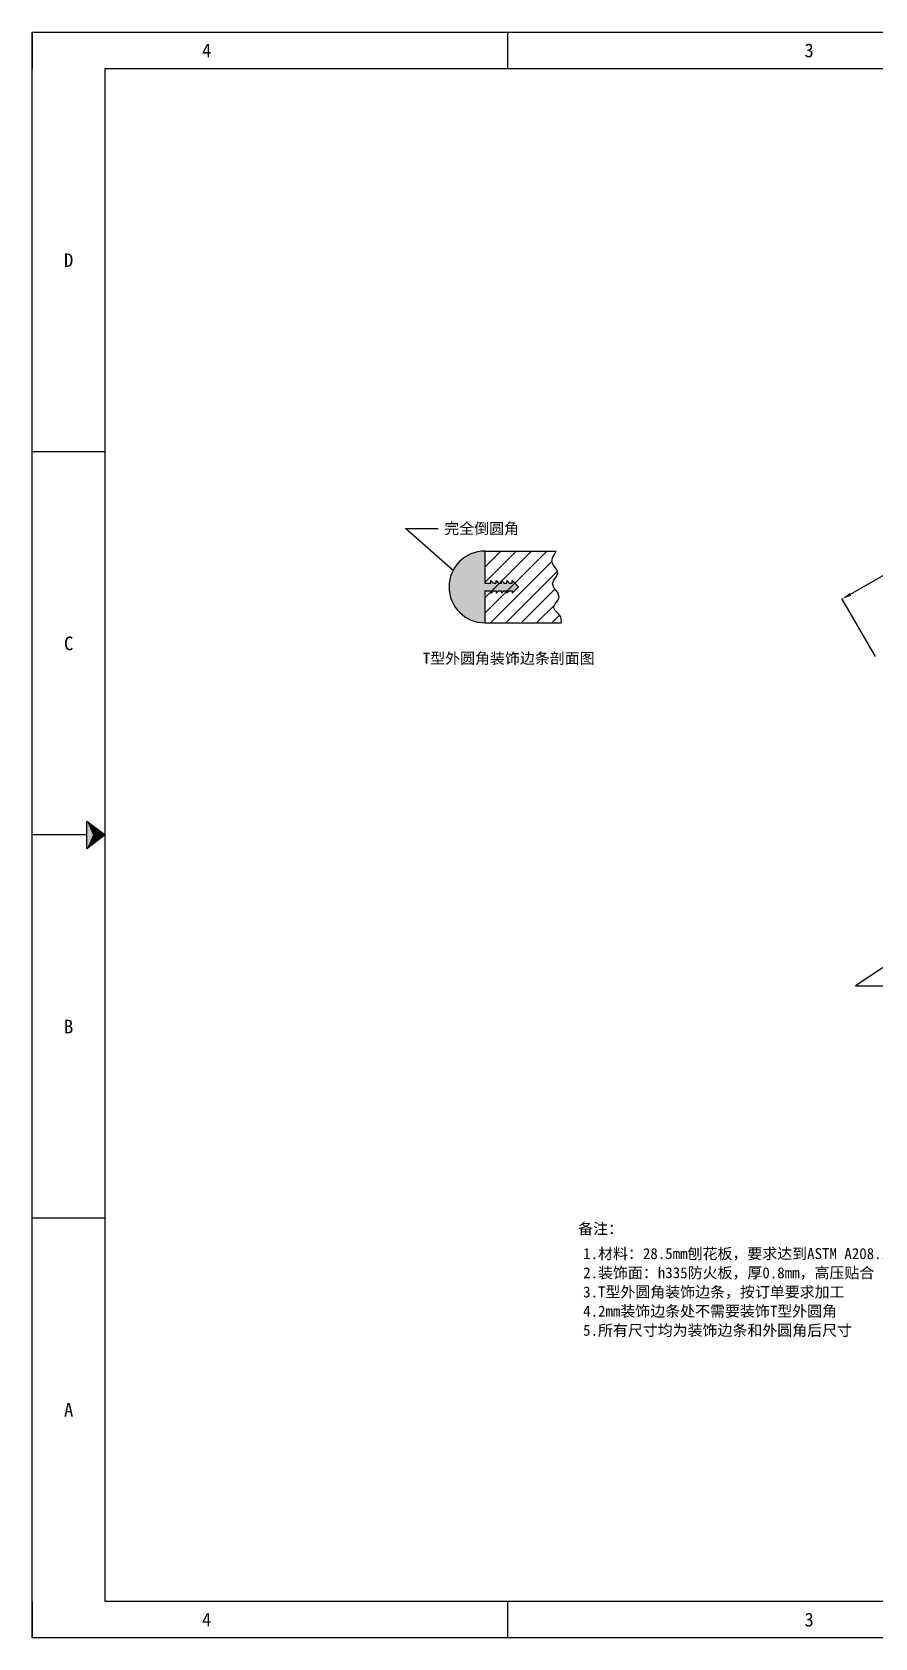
# Model space of a CAD drawing. Header units: inches. Extents: x 777 to 29406, y -38596 to 2393.
# Drawn here: x 24542 to 26300, y -25175 to -21825 of the extents above; entities that cross this region are included whole.
import ezdxf
from ezdxf.enums import TextEntityAlignment as Align

# ---------------------------------------------------------------- set-up
doc = ezdxf.new("R2010")
doc.units = ezdxf.units.IN
doc.header["$LTSCALE"] = 0.605
doc.header["$MEASUREMENT"] = 0
doc.header["$PDMODE"] = 3
doc.header["$PDSIZE"] = 0.25
doc.linetypes.add('DOT', pattern=[0.2, 0.1, -0.1])
doc.layers.get('0').update_dxf_attribs({"linetype": 'CONTINUOUS'})
doc.layers.get('Defpoints').update_dxf_attribs({"linetype": 'CONTINUOUS'})
for name, color, linetype in [('02-05848-001_DXF_HATCHING', 7, 'CONTINUOUS'), ('02-05848-001_DXF_TEXT', 7, 'CONTINUOUS'), ('print', 30, 'CONTINUOUS')]:
    doc.layers.add(name, color=color, linetype=linetype)
doc.layers.add('dim', color=2, linetype='CONTINUOUS', lineweight=9)
doc.styles.add('Dartop', font='')
doc.styles.add('hzHT', font='simhei.ttf')
doc.styles.get("Standard").update_dxf_attribs({"font": 'txt', "width": 0.7})
doc.styles.get('Dartop').set_extended_font_data('FangSong_GB2312')
doc.dimstyles.new('ISO-25', dxfattribs={"dimtxt": 20, "dimasz": 20, "dimexe": 1.25, "dimexo": 0.625, "dimtad": 1, "dimdec": 1, "dimtxsty": 'Standard', "dimcen": 2.5, "dimadec": 0, "dimazin": 0, "dimtfac": 1, "dimtdec": 1, "dimtmove": 0, "dimatfit": 3, "dimfxl": 0, "dimarcsym": 0})
doc.dimstyles.get("Standard").update_dxf_attribs({"dimtxt": 0.1, "dimasz": 0.125, "dimexe": 0.18, "dimexo": 0.0625, "dimgap": 0.09, "dimtad": 0, "dimtih": 1, "dimtoh": 1, "dimdec": 3, "dimzin": 4, "dimdsep": 46, "dimtxsty": 'Standard', "dimblk": '_FILLED', "dimblk1": '_FILLED', "dimblk2": '_FILLED', "dimcen": 0.09, "dimadec": 0, "dimazin": 0, "dimtol": 1, "dimtp": 0.008, "dimtm": 0.008, "dimtfac": 1, "dimtdec": 3, "dimtofl": 0, "dimtmove": 0, "dimatfit": 3, "dimldrblk": '_FILLED', "dimfxl": 0, "dimtolj": 1, "dimtzin": 4, "dimarcsym": 0})

# ---------------------------------------------------------------- blocks, each defined once
blk = doc.blocks.new('_FILLED')
at = {"color": 0, "linetype": 'ByBlock'}
blk.add_solid([(0, 0), (-1, 0.16), (-1, -0.16)], dxfattribs=at)
blk = doc.blocks.new('*U3')
at = {"color": 254, "linetype": 'Continuous', "extrusion": (0, 0, -1)}
for points in [[(-0.833, 11), (-0.75, 10.812), (-0.75, 11.188)], [(-0.833, 11), (-0.75, 11.188), (-1, 11)], [(-0.833, 11), (-1, 11), (-0.75, 10.812)]]:
    blk.add_solid(points, dxfattribs=at)
blk = doc.blocks.new('*D82')
at = {"layer": 'Defpoints', "color": 0}
for p in [(27277.8, -22403.3), (27347.4, -22523.9), (26301.3, -23127.9)]:
    blk.add_point(p, dxfattribs=at)
at = {"layer": 'dim', "color": 0, "lineweight": -2}
for p, q in [((26249, -22997.3), (27260.5, -22413.3)), ((27347.1, -22523.4), (27277.2, -22402.2)), ((26301, -23127.4), (26231, -23006.2))]:
    blk.add_line(p, q, dxfattribs=at)
at = {"layer": 'dim', "color": 0}
for points in [[(27258.8, -22410.4), (27262.1, -22416.2), (27277.8, -22403.3)], [(26247.3, -22994.4), (26250.6, -23000.2), (26231.6, -23007.3)]]:
    blk.add_solid(points, dxfattribs=at)
at = {"layer": 'dim', "color": 0, "insert": (26749.4, -22696.1), "char_height": 20, "attachment_point": 5, "rotation": 30.0003}
blk.add_mtext('1208 [47 9/16]', dxfattribs=at)

msp = doc.modelspace()

# ---------------------------------------------------------------- hatches: boundary and pattern name
at = {"layer": '02-05848-001_DXF_HATCHING', "linetype": 'Continuous'}
h = msp.add_hatch(color=2, dxfattribs=at)
edge = h.paths.add_edge_path()
edge.add_line((25504.17, -22990.4), (25510.21, -22990.4))
edge.add_line((25510.21, -22990.4), (25510.21, -22995.44))
edge.add_line((25510.21, -22995.44), (25515.27, -22990.4))
edge.add_line((25515.27, -22990.4), (25521.32, -22990.4))
edge.add_line((25521.32, -22990.4), (25521.32, -22995.44))
edge.add_line((25521.32, -22995.44), (25526.38, -22990.4))
edge.add_line((25526.38, -22990.4), (25532.42, -22990.4))
edge.add_line((25532.42, -22990.4), (25532.42, -22995.44))
edge.add_line((25532.42, -22995.44), (25537.48, -22990.4))
edge.add_line((25537.48, -22990.4), (25543.52, -22990.4))
edge.add_line((25543.52, -22990.4), (25543.52, -22995.44))
edge.add_line((25543.52, -22995.44), (25556.8, -22982.21))
edge.add_line((25543.52, -22968.99), (25556.8, -22982.21))
edge.add_line((25543.52, -22974.03), (25543.52, -22968.99))
edge.add_line((25537.48, -22974.03), (25543.52, -22974.03))
edge.add_line((25532.42, -22968.99), (25537.48, -22974.03))
edge.add_line((25532.42, -22974.03), (25532.42, -22968.99))
edge.add_line((25526.38, -22974.03), (25532.42, -22974.03))
edge.add_line((25521.32, -22968.99), (25526.38, -22974.03))
edge.add_line((25521.32, -22974.03), (25521.32, -22968.99))
edge.add_line((25515.27, -22974.03), (25521.32, -22974.03))
edge.add_line((25510.21, -22968.99), (25515.27, -22974.03))
edge.add_line((25510.21, -22974.03), (25510.21, -22968.99))
edge.add_line((25504.17, -22974.03), (25510.21, -22974.03))
edge.add_line((25499.11, -22968.99), (25504.17, -22974.03))
edge.add_line((25499.11, -22974.03), (25499.11, -22968.99))
edge.add_line((25486.54, -22974.03), (25499.11, -22974.03))
edge.add_line((25486.54, -22907.41), (25486.54, -22974.03))
edge.add_arc((25486.54, -22982.21), 74.8, 90, 270)
edge.add_line((25486.54, -22990.4), (25486.54, -23057.02))
edge.add_line((25486.54, -22990.4), (25499.11, -22990.4))
edge.add_line((25499.11, -22990.4), (25499.11, -22995.44))
edge.add_line((25499.11, -22995.44), (25504.17, -22990.4))

# ---------------------------------------------------------------- linework, layer by layer
at = {"color": 0, "linetype": 'DOT'}
for p, q in [((24542.34, -21824.51), (29303.58, -21824.51)), ((24542.34, -25098.72), (24542.34, -21900.66))]:
    msp.add_line(p, q, dxfattribs=at)
at = {"color": 0}
for p, q in [((24542.34, -21824.51), (24542.34, -21900.66)), ((25534.43, -21900.66), (25534.43, -21824.51)), ((24694.63, -25098.72), (24694.63, -21900.66)), ((24694.63, -21900.66), (29227.43, -21900.66)), ((24694.63, -22700.17), (24542.34, -22700.17)), ((24656.56, -23499.69), (24542.34, -23499.69)), ((24694.63, -24299.21), (24542.34, -24299.21)), ((24542.34, -25098.72), (24542.34, -25174.87)), ((29227.43, -25098.72), (24694.63, -25098.72)), ((25534.43, -25174.87), (25534.43, -25098.72))]:
    msp.add_line(p, q, dxfattribs=at)
at = {"color": 2, "linetype": 'Continuous'}
for p, q in [((25486.54, -22940.67), (25519.8, -22907.41)), ((25486.54, -22972.7), (25551.83, -22907.41)), ((25486.54, -23004.73), (25583.86, -22907.41)), ((25486.54, -23036.75), (25615.88, -22907.41)), ((25498.3, -23057.02), (25626.01, -22929.31)), ((25530.33, -23057.02), (25637.47, -22949.88)), ((25562.36, -23057.02), (25632.7, -22986.67)), ((25594.39, -23057.02), (25632.2, -23019.21)), ((25626.41, -23057.02), (25642.27, -23041.16))]:
    msp.add_line(p, q, dxfattribs=at)
at = {"color": 7, "linetype": 'Continuous'}
for p, q in [((25486.54, -22907.41), (25486.54, -22974.03)), ((25486.54, -22907.41), (25634.92, -22907.41)), ((25627.54, -22921.21), (25632.19, -22913.06)), ((25632.19, -22913.06), (25634.92, -22907.41)), ((25625.96, -22929.19), (25627.54, -22921.21)), ((25629.79, -22937.1), (25625.96, -22929.19)), ((25635.64, -22944.94), (25629.79, -22937.1)), ((25638.57, -22952.83), (25635.64, -22944.94)), ((25486.54, -22974.03), (25499.11, -22974.03)), ((25499.11, -22974.03), (25499.11, -22968.99)), ((25499.11, -22968.99), (25504.17, -22974.03)), ((25504.17, -22974.03), (25510.21, -22974.03)), ((25510.21, -22974.03), (25510.21, -22968.99)), ((25510.21, -22968.99), (25515.27, -22974.03)), ((25515.27, -22974.03), (25521.32, -22974.03)), ((25521.32, -22974.03), (25521.32, -22968.99)), ((25521.32, -22968.99), (25526.38, -22974.03)), ((25526.38, -22974.03), (25532.42, -22974.03)), ((25532.42, -22974.03), (25532.42, -22968.99)), ((25532.42, -22968.99), (25537.48, -22974.03)), ((25537.48, -22974.03), (25543.52, -22974.03)), ((25543.52, -22974.03), (25543.52, -22968.99)), ((25543.52, -22968.99), (25556.8, -22982.21)), ((25543.52, -22995.44), (25556.8, -22982.21)), ((25627.53, -22975.69), (25630.45, -22968.06)), ((25631.33, -22984.9), (25627.53, -22975.69)), ((25630.45, -22968.06), (25635.68, -22960.42)), ((25635.68, -22960.42), (25638.57, -22952.83)), ((25486.54, -22990.4), (25486.54, -23057.02)), ((25486.54, -22990.4), (25499.11, -22990.4)), ((25499.11, -22995.44), (25504.17, -22990.4)), ((25499.11, -22990.4), (25499.11, -22995.44)), ((25504.17, -22990.4), (25510.21, -22990.4)), ((25510.21, -22995.44), (25515.27, -22990.4)), ((25510.21, -22990.4), (25510.21, -22995.44)), ((25515.27, -22990.4), (25521.32, -22990.4)), ((25521.32, -22995.44), (25526.38, -22990.4)), ((25521.32, -22990.4), (25521.32, -22995.44)), ((25526.38, -22990.4), (25532.42, -22990.4)), ((25532.42, -22995.44), (25537.48, -22990.4)), ((25532.42, -22990.4), (25532.42, -22995.44)), ((25537.48, -22990.4), (25543.52, -22990.4)), ((25543.52, -22990.4), (25543.52, -22995.44)), ((25638.44, -22994.07), (25631.33, -22984.9)), ((25632.84, -23017.72), (25638.33, -23010.56)), ((25638.33, -23010.56), (25641.72, -23003.28)), ((25641.72, -23003.28), (25638.44, -22994.07)), ((25629.9, -23024.56), (25632.84, -23017.72)), ((25632.84, -23031.07), (25629.9, -23024.56)), ((25639.18, -23037.49), (25632.84, -23031.07)), ((25644.87, -23044.26), (25639.18, -23037.49)), ((25646.22, -23055.64), (25644.87, -23044.26)), ((25486.54, -23057.02), (25645.57, -23057.02)), ((25645.57, -23057.02), (25646.22, -23055.64))]:
    msp.add_line(p, q, dxfattribs=at)
at = {"color": 0}
msp.add_lwpolyline([(24694.63, -23499.69), (24656.56, -23528.25), (24656.56, -23471.14), (24694.63, -23499.69)], close=True, dxfattribs=at)
at = {"color": 7, "linetype": 'Continuous'}
msp.add_arc((25486.54, -22982.21), 74.8, 90, 270, dxfattribs=at)
at = {"layer": 'print'}
msp.add_lwpolyline([(24542.34, -21824.51), (29379.72, -21824.51), (29379.72, -25174.87), (24542.34, -25174.87)], close=True, dxfattribs=at)

# ---------------------------------------------------------------- block references
at = {"color": 0, "linetype": 'Continuous', "xscale": 152.2888407109637, "yscale": 152.2888407109637, "zscale": 152.2888407109637}
msp.add_blockref('*U3', (24542.34, -25174.87), dxfattribs=at)

# ---------------------------------------------------------------- texts
at = {"color": 0}
for s, height, style, p in [('4', 28.55, 'Dartop', (24906.24, -21862.59)), ('3', 28.55, 'Dartop', (26162.62, -21862.59)), ('D', 28.55, 'Dartop', (24618.49, -22300.42)), ('C', 28.55, 'Dartop', (24618.49, -23099.93)), ('T型外圆角装饰边条剖面图', 22.8433, 'hzHT', (25536.16, -23130.94)), ('B', 28.55, 'Dartop', (24618.49, -23899.45)), ('备注：', 22.843, 'hzHT', (25727.82, -24321.1)), ('1.材料：28.5mm刨花板，要求达到ASTM A208.1 M3级标准', 22.8433, 'hzHT', (26080.51, -24373.09)), ('2.装饰面：h335防火板，厚0.8mm，高压贴合           ', 22.8433, 'hzHT', (26080.51, -24413.09)), ('3.T型外圆角装饰边条，按订单要求加工               ', 22.8433, 'hzHT', (26080.51, -24453.09)), ('4.2mm装饰边条处不需要装饰T型外圆角                ', 22.8433, 'hzHT', (26080.51, -24493.09)), ('5.所有尺寸均为装饰边条和外圆角后尺寸              ', 22.8433, 'hzHT', (26080.51, -24533.09)), ('A', 28.55, 'Dartop', (24618.49, -24698.97)), ('4', 28.55, 'Dartop', (24906.24, -25136.8)), ('3', 28.55, 'Dartop', (26162.62, -25136.8))]:
    msp.add_text(s, height=height, dxfattribs=dict(at, style=style)).set_placement(p, align=Align.MIDDLE_CENTER)
at = {"layer": 'dim', "color": 0, "style": 'hzHT'}
msp.add_text('完全倒圆角', height=22.843, dxfattribs=at).set_placement((25479.84, -22860.2), align=Align.MIDDLE_CENTER)

# ---------------------------------------------------------------- dimensions: what is measured, and where the dimension line sits
at = {"layer": 'dim'}
dim = msp.add_aligned_dim(p1=(26301.27, -23127.93), p2=(27347.43, -22523.93), distance=139.26, dimstyle='ISO-25', dxfattribs=at)
dim.commit()
dim.dimension.update_dxf_attribs({"geometry": '*D82', "text_midpoint": (26749.4, -22696.13)})

# ---------------------------------------------------------------- leaders
at = {"layer": '02-05848-001_DXF_TEXT', "color": 2, "linetype": 'Continuous'}
for points in [[(25420.21, -22947.62), (25321.3, -22860.47), (25388.8, -22860.47)], [(26577.41, -23603.02), (26259.71, -23814.55), (26327.2, -23814.55)]]:
    msp.add_leader(points, dimstyle='Standard', override={"dimtad": 0}, dxfattribs=at)

doc.saveas('drawing.dxf')
